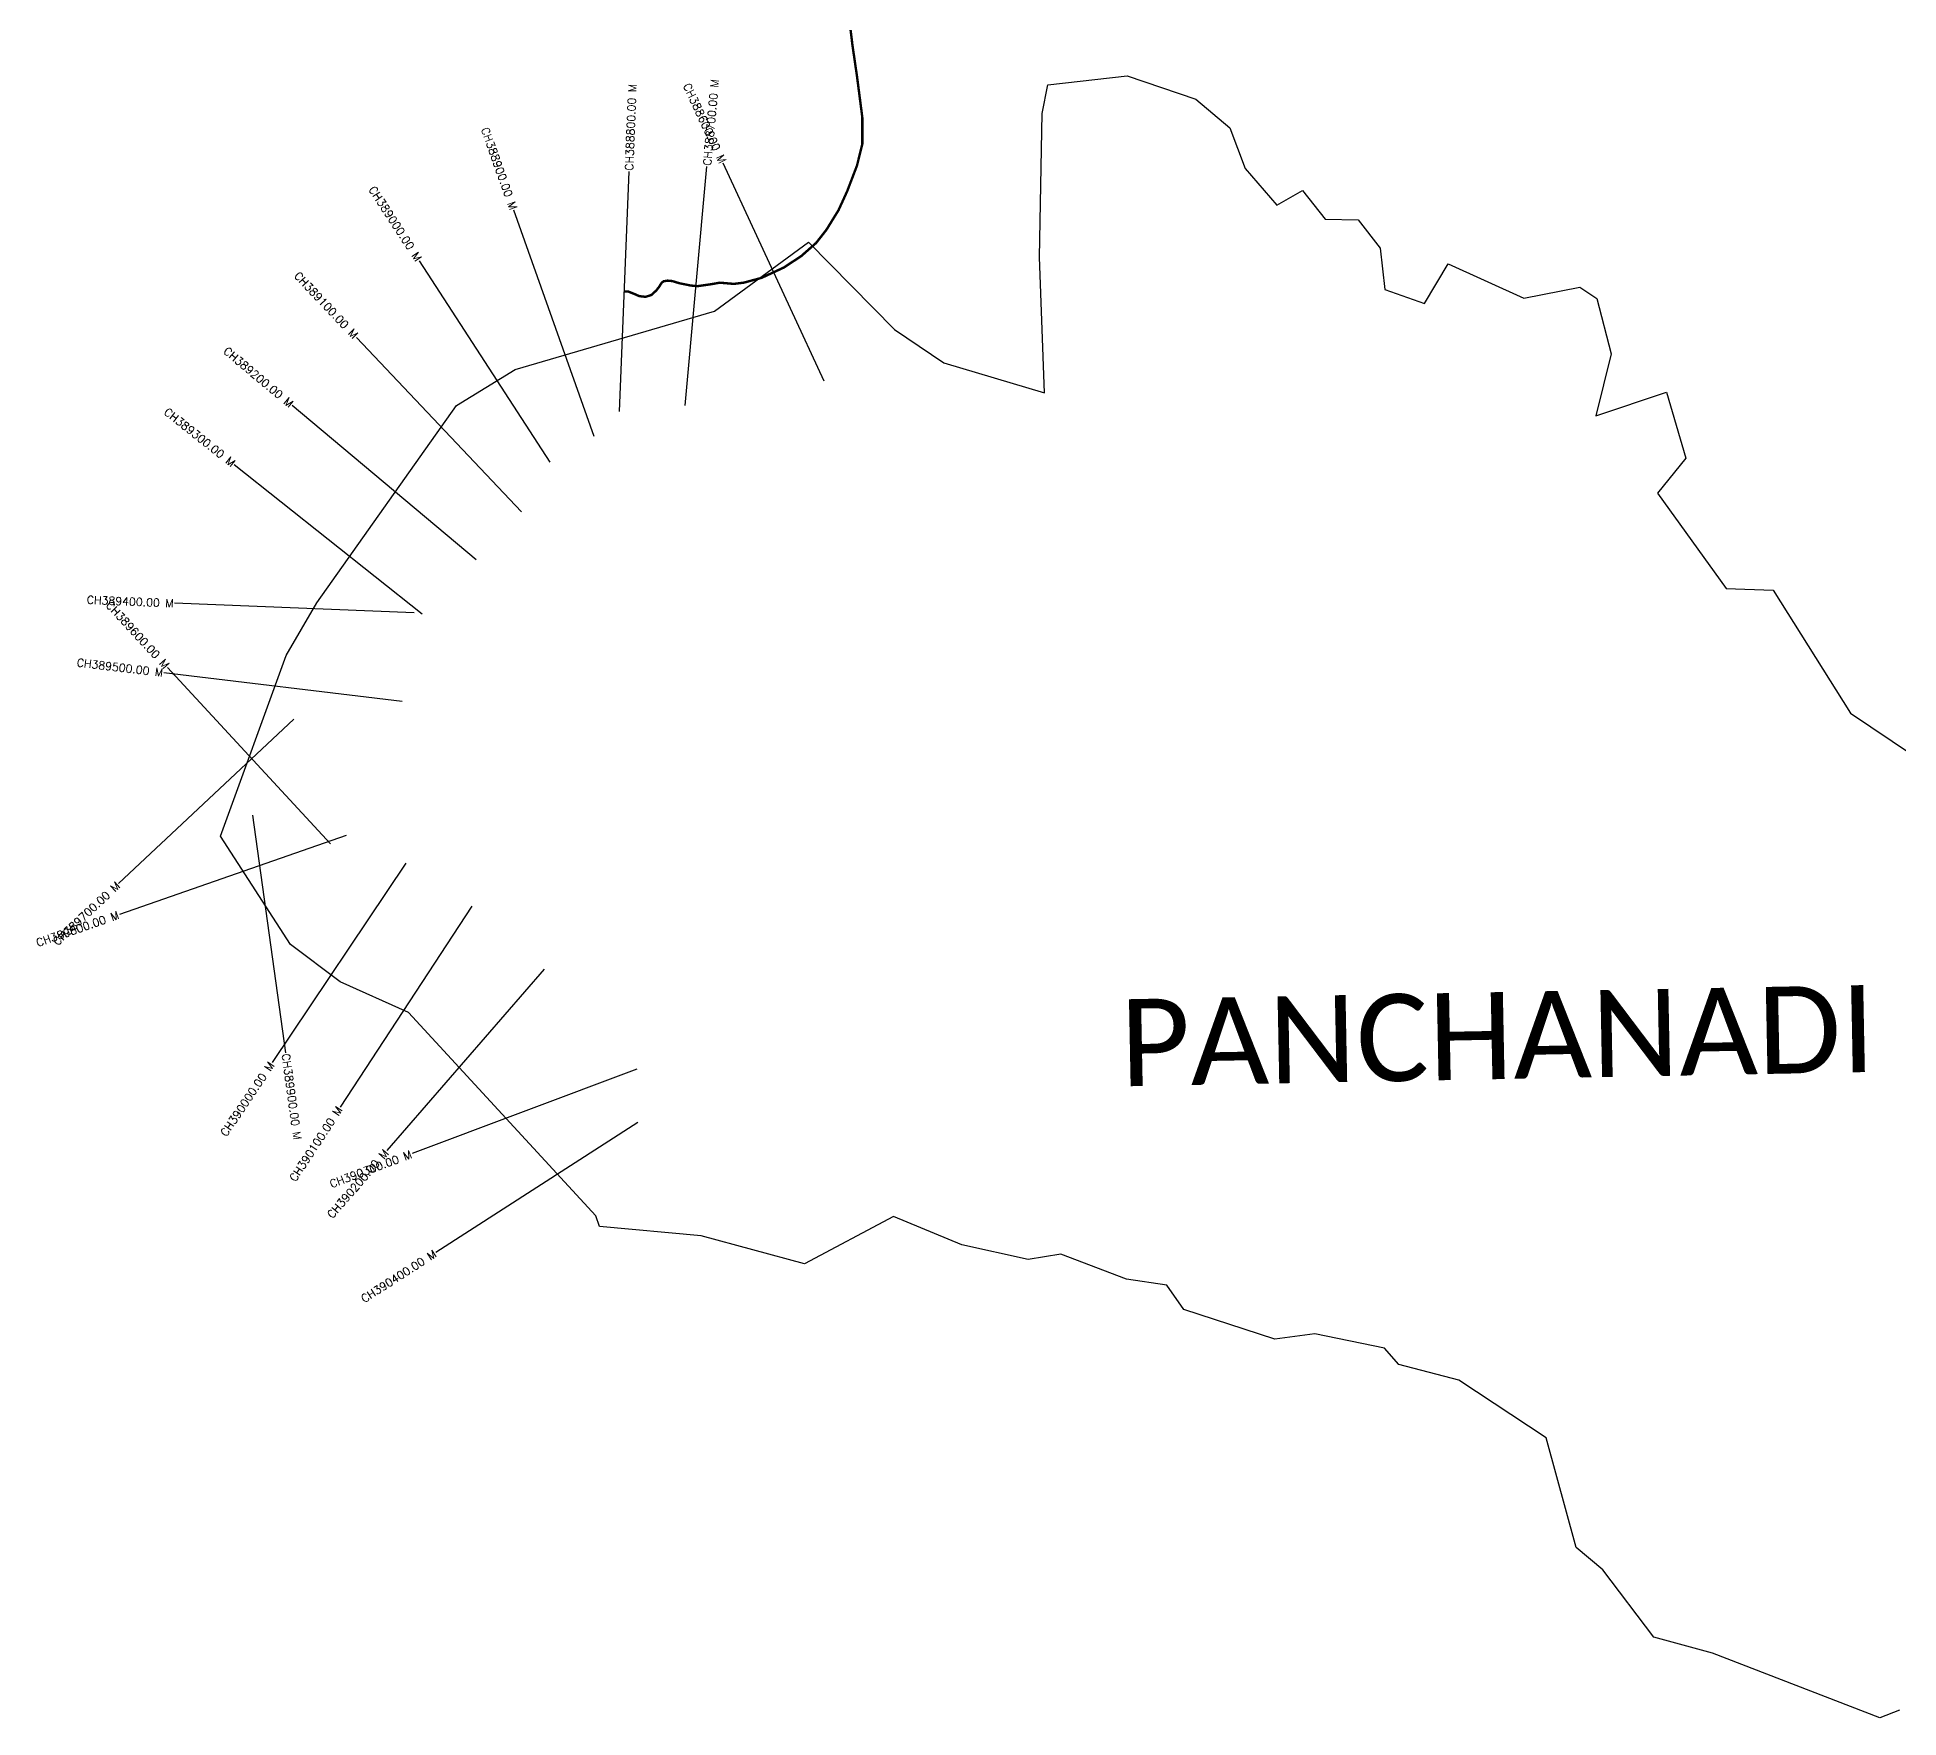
# Model space of a CAD drawing. Header units: metres. Extents: x 300987 to 305374, y 1949282 to 1954099.
# Drawn here: x 301134 to 303460, y 1949992 to 1952092 of the extents above; entities that cross this region are included whole.
import ezdxf
from ezdxf.enums import TextEntityAlignment as Align

# ---------------------------------------------------------------- set-up
doc = ezdxf.new("R2010")
doc.units = ezdxf.units.M
doc.header["$MEASUREMENT"] = 0
for name, color, linetype in [('CS', 134, 'Continuous'), ('CSMark', 6, 'Continuous'), ('NATURALLY PROTECTED', 3, 'Continuous'), ('VILLAGE NAME', 250, 'Continuous')]:
    doc.layers.add(name, color=color, linetype=linetype)
doc.styles.get("Standard").update_dxf_attribs({"font": 'simplex.shx'})

msp = doc.modelspace()

# ---------------------------------------------------------------- linework, layer by layer
at = {"color": 6, "flags": 128}
for points in [[(303460.9, 1950001), (303436.1, 1949991.6), (303227.2, 1950072.4), (303153.7, 1950092.5), (303090, 1950176.3), (303056.9, 1950204.5), (303019.4, 1950341.5), (302910.1, 1950413.7), (302835.2, 1950433.1), (302817.2, 1950453.4), (302730.5, 1950471.4), (302680.5, 1950464.6), (302566.6, 1950501.7), (302545.2, 1950532.3), (302495.1, 1950539.9), (302412.8, 1950571), (302372, 1950564.4), (302289.2, 1950582.8), (302203.9, 1950617.9), (302092.8, 1950558.8), (301963.4, 1950594.1), (301836.3, 1950605.7), (301832, 1950619), (301597.8, 1950872.9), (301512.4, 1950911.3), (301450.6, 1950958.2), (301362.8, 1951093.2), (301445.1, 1951319.1), (301483.4, 1951385), (301658, 1951631.5), (301731.1, 1951676.8), (301980.1, 1951749.5), (302097.5, 1951835.9), (302205, 1951726.7), (302266.7, 1951685), (302392.4, 1951647.5), (302386.1, 1951817.2), (302389.8, 1951996.4), (302396.8, 1952032.3), (302495.8, 1952043.7), (302581.6, 1952014.6), (302623.9, 1951978.8), (302643.3, 1951927.7), (302682.8, 1951881.8), (302714.7, 1951900.5), (302743.3, 1951864.4), (302784.6, 1951863.6), (302811.9, 1951828.4), (302817.6, 1951776.5), (302867.5, 1951759.1), (302897, 1951808.7)], [(302897, 1951808.7), (302991.6, 1951765.8)], [(302991.6, 1951765.8), (303061.4, 1951779.4), (303082.6, 1951765.2), (303100.5, 1951696.4), (303081.3, 1951618.7), (303169.6, 1951648.3), (303193.8, 1951565.6), (303158.5, 1951522), (303244.2, 1951402.9), (303303.1, 1951400.8), (303399.5, 1951247.2), (303529.1, 1951159.9)]]:
    msp.add_lwpolyline(points, dxfattribs=at)
at = {"layer": 'CS'}
for p, q in [((301861.5, 1951624.3), (301873.4, 1951924.1)), ((301943.6, 1951631.6), (301970.8, 1951930.3)), ((302117.4, 1951662.2), (301991.2, 1951934.3)), ((301829.9, 1951592.9), (301729.6, 1951875.6)), ((301774.9, 1951561), (301611.5, 1951812.6)), ((301739, 1951498.9), (301532.9, 1951716.8)), ((301682.5, 1951438.7), (301452.6, 1951631.5)), ((301614.9, 1951370.7), (301380.1, 1951557.5)), ((301605, 1951372.3), (301305.3, 1951384.4)), ((301590, 1951261.5), (301292.2, 1951297.5)), ((301500.5, 1951084), (301296.9, 1951304.3)), ((301454.6, 1951239.5), (301235.7, 1951034.4)), ((301403.1, 1951119.7), (301444.2, 1950822.6)), ((301519.9, 1951094.1), (301236.6, 1950995.7)), ((301594.7, 1951059.7), (301427.3, 1950810.7)), ((301676.8, 1951005.9), (301512.5, 1950754.9)), ((301767.5, 1950927.1), (301570.7, 1950700.7)), ((301883.2, 1950802), (301602.4, 1950696.6)), ((301884.3, 1950735.6), (301632.1, 1950573.2))]:
    msp.add_line(p, q, dxfattribs=at)
at = {"layer": 'NATURALLY PROTECTED', "const_width": 3, "flags": 128}
msp.add_lwpolyline([(302146.4, 1952132.2), (302152.6, 1952081.6), (302158.2, 1952043.3), (302164.9, 1951991.6), (302164.9, 1951958.4), (302158.2, 1951931.4), (302146, 1951899.5), (302135.2, 1951875.8), (302120.1, 1951851.3), (302107.2, 1951834.8), (302088.5, 1951818.3), (302066.7, 1951804), (302038.9, 1951791.1), (302017, 1951785.2), (302004.3, 1951783.6), (301986.9, 1951785.1), (301975.3, 1951783.1), (301959.1, 1951780.8), (301950.8, 1951781.5), (301936.4, 1951784.4), (301927.6, 1951787.1), (301921.5, 1951787.7), (301916.7, 1951786.9), (301914.4, 1951785.3), (301910.8, 1951779.7), (301907.3, 1951775.2), (301901.2, 1951769.7), (301894, 1951767.4), (301886.2, 1951768.3), (301879.6, 1951771.2), (301872.6, 1951774), (301867.8, 1951774.2)], dxfattribs=at)

# ---------------------------------------------------------------- texts
at = {"layer": 'CSMark'}
for s, rotation, p in [('CH388800.00 M', 87.7272, (301873.4, 1951925.1)), ('CH388700.00 M', 84.8014, (301970.9, 1951931.3)), ('CH389900.00 M', 277.8695, (301444.4, 1950821.6))]:
    msp.add_text(s, height=10, rotation=rotation, dxfattribs=at).set_placement(p, align=Align.MIDDLE_LEFT)
for s, rotation, p in [('CH388600.00 M', 294.8714, (301990.8, 1951935.2)), ('CH388900.00 M', 289.5353, (301729.3, 1951876.6)), ('CH389000.00 M', 303.0105, (301610.9, 1951813.4)), ('CH389100.00 M', 313.3995, (301532.2, 1951717.6)), ('CH389200.00 M', 320.0231, (301451.9, 1951632.1)), ('CH389300.00 M', 321.4918, (301379.3, 1951558.1)), ('CH389400.00 M', 357.6851, (301304.3, 1951384.4)), ('CH389600.00 M', 312.7271, (301296.2, 1951305.1)), ('CH389500.00 M', 353.1065, (301291.2, 1951297.6)), ('CH389700.00 M', 43.1285, (301235, 1951033.7)), ('CH389800.00 M', 19.1653, (301235.6, 1950995.3)), ('CH390000.00 M', 56.0864, (301426.7, 1950809.9)), ('CH390100.00 M', 56.7846, (301511.9, 1950754.1)), ('CH390200.00 M', 49.0148, (301570.1, 1950699.9)), ('CH390300.00 M', 20.5676, (301601.4, 1950696.3)), ('CH390400.00 M', 32.7668, (301631.2, 1950572.7))]:
    msp.add_text(s, height=10, rotation=rotation, dxfattribs=at).set_placement(p, align=Align.MIDDLE_RIGHT)
at = {"layer": 'VILLAGE NAME', "insert": (302485.9, 1950889.4), "char_height": 108.748, "attachment_point": 1, "rotation": 1.1028}
msp.add_mtext_dynamic_manual_height_columns('{\\fCalibri|b0|i0|c0|p34;PANCHANADI}', width=1571.314, gutter_width=543.7, heights=[0], dxfattribs=at)

doc.saveas('drawing.dxf')
